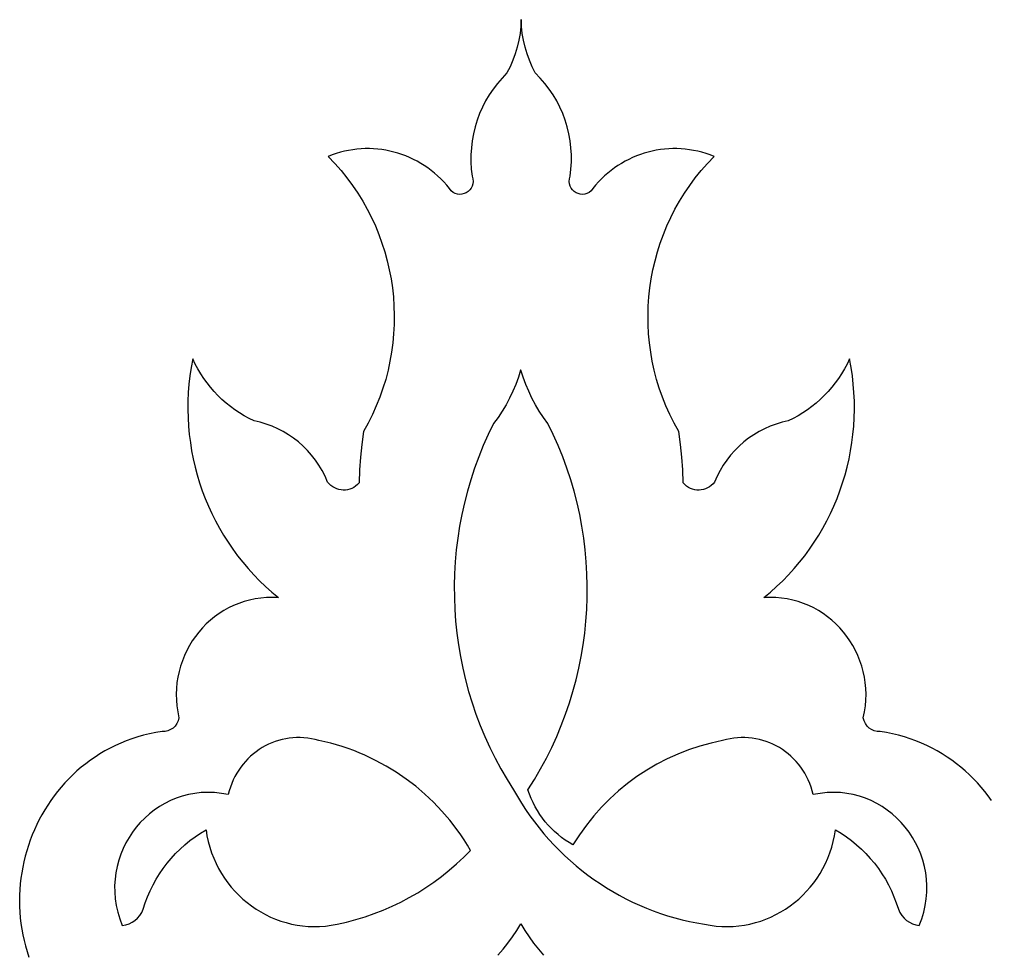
# Model space of a CAD drawing. Extents: x -103 to 103, y 12 to 127.
# Drawn here: x -23.74 to 22.17, y 82.96 to 127.06 of the extents above; entities that cross this region are included whole.
import ezdxf

# ---------------------------------------------------------------- set-up
doc = ezdxf.new("R2010")
doc.units = 0
doc.header["$MEASUREMENT"] = 0
doc.layers.add('LAYER_1', color=1, linetype='CONTINUOUS')

msp = doc.modelspace()

# ---------------------------------------------------------------- linework, layer by layer
at = {"layer": 'LAYER_1'}
for points in [[(22.251, 90.113), (22.095, 90.329), (21.933, 90.539), (21.763, 90.744), (21.586, 90.944), (21.402, 91.138), (21.211, 91.325), (21.014, 91.507), (20.809, 91.682), (20.598, 91.85), (20.381, 92.012), (20.157, 92.166), (19.926, 92.313), (19.69, 92.452), (19.447, 92.584), (19.197, 92.707), (18.942, 92.822), (18.681, 92.928), (18.413, 93.026), (18.14, 93.115), (17.861, 93.194), (17.577, 93.264), (17.286, 93.324), (16.99, 93.374), (16.847, 93.377), (16.71, 93.407), (16.583, 93.461), (16.468, 93.538), (16.369, 93.634), (16.287, 93.747), (16.227, 93.876), (16.191, 94.018), (16.249, 94.301), (16.289, 94.583), (16.312, 94.863), (16.318, 95.141), (16.308, 95.415), (16.283, 95.686), (16.241, 95.952), (16.185, 96.214), (16.114, 96.471), (16.029, 96.722), (15.931, 96.967), (15.819, 97.205), (15.694, 97.435), (15.558, 97.658), (15.409, 97.872), (15.248, 98.077), (15.077, 98.273), (14.895, 98.459), (14.703, 98.634), (14.501, 98.798), (14.29, 98.95), (14.071, 99.091), (13.842, 99.218), (13.606, 99.333), (13.363, 99.434), (13.112, 99.52), (12.855, 99.592), (12.591, 99.648), (12.322, 99.688), (12.048, 99.712), (11.768, 99.719), (11.485, 99.709), (11.793, 99.964), (12.09, 100.229), (12.377, 100.504), (12.653, 100.787), (12.919, 101.079), (13.173, 101.38), (13.416, 101.688), (13.648, 102.004), (13.869, 102.327), (14.078, 102.657), (14.276, 102.994), (14.462, 103.337), (14.636, 103.685), (14.798, 104.04), (14.948, 104.4), (15.086, 104.764), (15.212, 105.134), (15.325, 105.507), (15.426, 105.884), (15.514, 106.266), (15.589, 106.65), (15.651, 107.037), (15.701, 107.427), (15.737, 107.819), (15.76, 108.213), (15.769, 108.609), (15.766, 109.005), (15.748, 109.403), (15.717, 109.801), (15.672, 110.2), (15.612, 110.598), (15.539, 110.997), (15.422, 110.756), (15.296, 110.522), (15.159, 110.295), (15.014, 110.074), (14.859, 109.861), (14.695, 109.655), (14.523, 109.457), (14.343, 109.267), (14.154, 109.085), (13.958, 108.911), (13.755, 108.747), (13.544, 108.591), (13.326, 108.445), (13.102, 108.308), (12.871, 108.182), (12.634, 108.065), (12.344, 107.999), (12.06, 107.916), (11.783, 107.815), (11.515, 107.697), (11.255, 107.563), (11.004, 107.413), (10.763, 107.248), (10.533, 107.069), (10.314, 106.875), (10.108, 106.668), (9.913, 106.447), (9.732, 106.215), (9.565, 105.97), (9.413, 105.714), (9.275, 105.447), (9.154, 105.17), (9.08, 105.084), (8.999, 105.009), (8.912, 104.945), (8.82, 104.892), (8.723, 104.851), (8.624, 104.82), (8.522, 104.801), (8.419, 104.793), (8.315, 104.796), (8.213, 104.811), (8.112, 104.837), (8.014, 104.874), (7.919, 104.922), (7.829, 104.982), (7.745, 105.053), (7.667, 105.135), (7.649, 105.744), (7.607, 106.351), (7.543, 106.956), (7.457, 107.558), (7.237, 107.957), (7.035, 108.361), (6.851, 108.772), (6.686, 109.187), (6.539, 109.607), (6.409, 110.031), (6.298, 110.458), (6.205, 110.888), (6.129, 111.321), (6.071, 111.755), (6.031, 112.19), (6.008, 112.625), (6.003, 113.061), (6.015, 113.496), (6.045, 113.93), (6.092, 114.362), (6.156, 114.791), (6.237, 115.218), (6.335, 115.642), (6.451, 116.061), (6.583, 116.476), (6.732, 116.886), (6.897, 117.29), (7.08, 117.687), (7.279, 118.078), (7.495, 118.462), (7.727, 118.837), (7.975, 119.204), (8.24, 119.562), (8.521, 119.91), (8.819, 120.248), (9.132, 120.575), (8.941, 120.649), (8.748, 120.715), (8.553, 120.772), (8.358, 120.821), (8.162, 120.862), (7.965, 120.894), (7.768, 120.918), (7.571, 120.934), (7.374, 120.943), (7.177, 120.943), (6.981, 120.935), (6.785, 120.92), (6.591, 120.896), (6.397, 120.865), (6.206, 120.826), (6.016, 120.78), (5.827, 120.726), (5.641, 120.665), (5.458, 120.596), (5.277, 120.52), (5.099, 120.436), (4.923, 120.345), (4.752, 120.247), (4.583, 120.142), (4.419, 120.03), (4.258, 119.911), (4.102, 119.785), (3.95, 119.652), (3.803, 119.512), (3.661, 119.366), (3.523, 119.212), (3.392, 119.052), (3.308, 118.951), (3.215, 118.875), (3.115, 118.822), (3.01, 118.791), (2.904, 118.781), (2.798, 118.79), (2.696, 118.817), (2.598, 118.86), (2.509, 118.919), (2.431, 118.992), (2.365, 119.077), (2.315, 119.173), (2.283, 119.279), (2.271, 119.393), (2.282, 119.514), (2.319, 119.641), (2.359, 119.98), (2.378, 120.318), (2.377, 120.654), (2.356, 120.989), (2.316, 121.32), (2.257, 121.648), (2.178, 121.971), (2.081, 122.288), (1.966, 122.599), (1.833, 122.903), (1.682, 123.198), (1.513, 123.484), (1.327, 123.761), (1.124, 124.026), (0.905, 124.28), (0.669, 124.522), (0.521, 124.818), (0.39, 125.121), (0.278, 125.431), (0.184, 125.748), (0.109, 126.069), (0.053, 126.395), (0.017, 126.725), (0, 127.056), (-0.017, 126.725), (-0.053, 126.395), (-0.109, 126.069), (-0.184, 125.748), (-0.278, 125.431), (-0.39, 125.121), (-0.521, 124.818), (-0.669, 124.522), (-0.905, 124.28), (-1.124, 124.026), (-1.327, 123.761), (-1.513, 123.484), (-1.682, 123.198), (-1.833, 122.903), (-1.966, 122.599), (-2.081, 122.288), (-2.178, 121.971), (-2.257, 121.648), (-2.316, 121.32), (-2.356, 120.989), (-2.377, 120.654), (-2.378, 120.318), (-2.359, 119.98), (-2.319, 119.641), (-2.282, 119.514), (-2.271, 119.393), (-2.283, 119.279), (-2.315, 119.173), (-2.365, 119.077), (-2.431, 118.992), (-2.509, 118.919), (-2.598, 118.86), (-2.696, 118.817), (-2.798, 118.79), (-2.904, 118.781), (-3.01, 118.791), (-3.115, 118.822), (-3.215, 118.875), (-3.308, 118.951), (-3.392, 119.052), (-3.523, 119.212), (-3.661, 119.366), (-3.803, 119.512), (-3.95, 119.652), (-4.102, 119.785), (-4.258, 119.911), (-4.419, 120.03), (-4.583, 120.142), (-4.752, 120.247), (-4.923, 120.345), (-5.099, 120.436), (-5.277, 120.52), (-5.458, 120.596), (-5.641, 120.665), (-5.827, 120.726), (-6.016, 120.78), (-6.206, 120.826), (-6.397, 120.865), (-6.591, 120.896), (-6.785, 120.92), (-6.981, 120.935), (-7.177, 120.943), (-7.374, 120.943), (-7.571, 120.934), (-7.768, 120.918), (-7.965, 120.894), (-8.162, 120.862), (-8.358, 120.821), (-8.553, 120.772), (-8.748, 120.715), (-8.941, 120.649), (-9.132, 120.575), (-8.819, 120.248), (-8.521, 119.91), (-8.24, 119.562), (-7.975, 119.204), (-7.727, 118.837), (-7.495, 118.462), (-7.279, 118.078), (-7.08, 117.687), (-6.897, 117.29), (-6.732, 116.886), (-6.583, 116.476), (-6.451, 116.061), (-6.335, 115.642), (-6.237, 115.218), (-6.156, 114.791), (-6.092, 114.362), (-6.045, 113.93), (-6.015, 113.496), (-6.003, 113.061), (-6.008, 112.625), (-6.031, 112.19), (-6.071, 111.755), (-6.129, 111.321), (-6.205, 110.888), (-6.298, 110.458), (-6.409, 110.031), (-6.539, 109.607), (-6.686, 109.187), (-6.851, 108.772), (-7.035, 108.361), (-7.237, 107.957), (-7.457, 107.558), (-7.543, 106.956), (-7.607, 106.351), (-7.649, 105.744), (-7.667, 105.135), (-7.745, 105.053), (-7.829, 104.982), (-7.919, 104.922), (-8.014, 104.874), (-8.112, 104.837), (-8.213, 104.811), (-8.315, 104.796), (-8.419, 104.793), (-8.522, 104.801), (-8.624, 104.82), (-8.723, 104.851), (-8.82, 104.892), (-8.912, 104.945), (-8.999, 105.009), (-9.08, 105.084), (-9.154, 105.17), (-9.275, 105.447), (-9.413, 105.714), (-9.565, 105.97), (-9.732, 106.215), (-9.913, 106.447), (-10.108, 106.668), (-10.314, 106.875), (-10.533, 107.069), (-10.763, 107.248), (-11.004, 107.413), (-11.255, 107.563), (-11.515, 107.697), (-11.783, 107.815), (-12.06, 107.916), (-12.344, 107.999), (-12.634, 108.065), (-12.871, 108.182), (-13.102, 108.308), (-13.326, 108.445), (-13.544, 108.591), (-13.755, 108.747), (-13.958, 108.911), (-14.154, 109.085), (-14.343, 109.267), (-14.523, 109.457), (-14.695, 109.655), (-14.859, 109.861), (-15.014, 110.074), (-15.159, 110.295), (-15.296, 110.522), (-15.422, 110.756), (-15.539, 110.997), (-15.612, 110.598), (-15.672, 110.2), (-15.717, 109.801), (-15.748, 109.403), (-15.766, 109.005), (-15.769, 108.609), (-15.76, 108.213), (-15.737, 107.819), (-15.701, 107.427), (-15.651, 107.037), (-15.589, 106.65), (-15.514, 106.266), (-15.426, 105.884), (-15.325, 105.507), (-15.212, 105.134), (-15.086, 104.764), (-14.948, 104.4), (-14.798, 104.04), (-14.636, 103.685), (-14.462, 103.337), (-14.276, 102.994), (-14.078, 102.657), (-13.869, 102.327), (-13.648, 102.004), (-13.416, 101.688), (-13.173, 101.38), (-12.919, 101.079), (-12.653, 100.787), (-12.377, 100.504), (-12.09, 100.229), (-11.793, 99.964), (-11.485, 99.709), (-11.768, 99.719), (-12.048, 99.712), (-12.322, 99.688), (-12.591, 99.648), (-12.855, 99.592), (-13.112, 99.52), (-13.363, 99.434), (-13.606, 99.333), (-13.842, 99.218), (-14.071, 99.091), (-14.29, 98.95), (-14.501, 98.798), (-14.703, 98.634), (-14.895, 98.459), (-15.077, 98.273), (-15.248, 98.077), (-15.409, 97.872), (-15.558, 97.658), (-15.694, 97.435), (-15.819, 97.205), (-15.931, 96.967), (-16.029, 96.722), (-16.114, 96.471), (-16.185, 96.214), (-16.241, 95.952), (-16.283, 95.686), (-16.308, 95.415), (-16.318, 95.141), (-16.312, 94.863), (-16.289, 94.583), (-16.249, 94.301), (-16.191, 94.018), (-16.227, 93.876), (-16.287, 93.747), (-16.369, 93.634), (-16.468, 93.538), (-16.583, 93.461), (-16.71, 93.407), (-16.847, 93.377), (-16.99, 93.374), (-17.286, 93.324), (-17.577, 93.264), (-17.861, 93.194), (-18.14, 93.115), (-18.413, 93.026), (-18.681, 92.928), (-18.942, 92.822), (-19.197, 92.707), (-19.447, 92.584), (-19.69, 92.452), (-19.926, 92.313), (-20.157, 92.166), (-20.381, 92.012), (-20.598, 91.85), (-20.809, 91.682), (-21.014, 91.507), (-21.211, 91.325), (-21.402, 91.138), (-21.586, 90.944), (-21.763, 90.744), (-21.933, 90.539), (-22.095, 90.329), (-22.251, 90.113), (-22.399, 89.893), (-22.54, 89.668), (-22.674, 89.439), (-22.8, 89.205), (-22.918, 88.968), (-23.029, 88.727), (-23.132, 88.482), (-23.228, 88.235), (-23.315, 87.984), (-23.394, 87.731), (-23.466, 87.475), (-23.529, 87.217), (-23.584, 86.956), (-23.631, 86.694), (-23.67, 86.431), (-23.7, 86.166), (-23.721, 85.9), (-23.734, 85.633), (-23.739, 85.365), (-23.734, 85.097), (-23.721, 84.829), (-23.699, 84.561), (-23.668, 84.293), (-23.628, 84.026), (-23.579, 83.759), (-23.52, 83.494), (-23.452, 83.229), (-23.375, 82.966), (-23.289, 82.705)], [(-1.099, 82.802), (-0.857, 83.075), (-0.627, 83.36), (-0.41, 83.656), (-0.206, 83.964), (-0.017, 84.283), (0.173, 83.964), (0.376, 83.656), (0.593, 83.36), (0.823, 83.075), (1.065, 82.802)]]:
    msp.add_lwpolyline(points, dxfattribs=at)
for points in [[(-0.359, 90.616), (-0.177, 90.299), (0.013, 89.987), (0.211, 89.683), (0.418, 89.385), (0.631, 89.094), (0.853, 88.81), (1.081, 88.533), (1.317, 88.263), (1.56, 88.001), (1.81, 87.745), (2.066, 87.498), (2.329, 87.258), (2.598, 87.026), (2.873, 86.802), (3.155, 86.585), (3.441, 86.377), (3.734, 86.177), (4.032, 85.986), (4.335, 85.803), (4.644, 85.629), (4.957, 85.464), (5.275, 85.307), (5.597, 85.16), (5.924, 85.021), (6.255, 84.892), (6.59, 84.773), (6.929, 84.662), (7.272, 84.562), (7.618, 84.471), (7.967, 84.39), (8.32, 84.319), (8.676, 84.258), (8.951, 84.208), (9.226, 84.173), (9.499, 84.153), (9.77, 84.148), (10.039, 84.158), (10.305, 84.181), (10.569, 84.218), (10.828, 84.268), (11.084, 84.332), (11.335, 84.409), (11.581, 84.498), (11.822, 84.599), (12.057, 84.713), (12.286, 84.838), (12.509, 84.974), (12.724, 85.121), (12.933, 85.279), (13.133, 85.448), (13.325, 85.626), (13.508, 85.814), (13.683, 86.012), (13.847, 86.219), (14.002, 86.435), (14.146, 86.659), (14.28, 86.892), (14.402, 87.132), (14.513, 87.38), (14.611, 87.636), (14.697, 87.898), (14.77, 88.168), (14.83, 88.443), (14.875, 88.725), (15.139, 88.566), (15.393, 88.395), (15.639, 88.212), (15.875, 88.018), (16.101, 87.813), (16.317, 87.598), (16.522, 87.373), (16.717, 87.139), (16.901, 86.895), (17.073, 86.643), (17.234, 86.382), (17.382, 86.114), (17.518, 85.837), (17.642, 85.554), (17.752, 85.264), (17.849, 84.968), (17.92, 84.815), (18.009, 84.674), (18.116, 84.549), (18.237, 84.44), (18.372, 84.349), (18.519, 84.277), (18.675, 84.226), (18.839, 84.196), (18.958, 84.513), (19.053, 84.831), (19.124, 85.148), (19.171, 85.463), (19.196, 85.777), (19.199, 86.087), (19.181, 86.394), (19.143, 86.696), (19.084, 86.993), (19.007, 87.284), (18.91, 87.567), (18.796, 87.843), (18.665, 88.109), (18.518, 88.366), (18.355, 88.613), (18.176, 88.848), (17.984, 89.071), (17.777, 89.281), (17.557, 89.477), (17.325, 89.659), (17.082, 89.825), (16.827, 89.975), (16.562, 90.108), (16.287, 90.222), (16.004, 90.318), (15.712, 90.394), (15.412, 90.449), (15.105, 90.484), (14.793, 90.495), (14.474, 90.484), (14.151, 90.449), (13.823, 90.39), (13.777, 90.57), (13.722, 90.746), (13.659, 90.917), (13.588, 91.082), (13.509, 91.243), (13.423, 91.398), (13.33, 91.547), (13.23, 91.69), (13.123, 91.828), (13.01, 91.96), (12.891, 92.085), (12.767, 92.203), (12.637, 92.315), (12.502, 92.42), (12.362, 92.519), (12.218, 92.61), (12.069, 92.693), (11.917, 92.769), (11.761, 92.838), (11.601, 92.898), (11.439, 92.951), (11.274, 92.995), (11.106, 93.031), (10.936, 93.058), (10.764, 93.077), (10.591, 93.086), (10.416, 93.087), (10.241, 93.078), (10.064, 93.06), (9.888, 93.033), (9.711, 92.995), (9.534, 92.948), (8.987, 92.83), (8.45, 92.683), (7.924, 92.509), (7.409, 92.307), (6.906, 92.079), (6.416, 91.825), (5.941, 91.546), (5.48, 91.243), (5.036, 90.915), (4.608, 90.564), (4.199, 90.191), (3.808, 89.796), (3.437, 89.379), (3.087, 88.942), (2.758, 88.485), (2.452, 88.008), (2.266, 88.118), (2.086, 88.236), (1.912, 88.362), (1.745, 88.496), (1.584, 88.638), (1.43, 88.787), (1.284, 88.943), (1.145, 89.105), (1.013, 89.274), (0.89, 89.45), (0.774, 89.631), (0.667, 89.818), (0.568, 90.01), (0.478, 90.207), (0.397, 90.409), (0.325, 90.616), (0.632, 91.105), (0.922, 91.603), (1.193, 92.108), (1.447, 92.62), (1.683, 93.139), (1.902, 93.664), (2.102, 94.195), (2.285, 94.731), (2.45, 95.271), (2.598, 95.816), (2.727, 96.365), (2.839, 96.917), (2.932, 97.472), (3.008, 98.03), (3.065, 98.589), (3.105, 99.15), (3.126, 99.712), (3.13, 100.275), (3.115, 100.837), (3.083, 101.4), (3.032, 101.961), (2.963, 102.521), (2.876, 103.079), (2.771, 103.635), (2.647, 104.189), (2.505, 104.739), (2.345, 105.285), (2.167, 105.827), (1.97, 106.365), (1.755, 106.898), (1.522, 107.425), (1.27, 107.946), (1.058, 108.232), (0.861, 108.528), (0.678, 108.832), (0.51, 109.145), (0.357, 109.466), (0.219, 109.794), (0.097, 110.129), (-0.009, 110.471), (-0.024, 110.471), (-0.131, 110.129), (-0.253, 109.794), (-0.391, 109.466), (-0.544, 109.145), (-0.712, 108.832), (-0.895, 108.528), (-1.092, 108.232), (-1.303, 107.946), (-1.555, 107.425), (-1.789, 106.898), (-2.004, 106.365), (-2.201, 105.827), (-2.379, 105.285), (-2.539, 104.739), (-2.681, 104.189), (-2.804, 103.635), (-2.91, 103.079), (-2.997, 102.521), (-3.066, 101.961), (-3.116, 101.4), (-3.149, 100.837), (-3.164, 100.275), (-3.16, 99.712), (-3.138, 99.15), (-3.099, 98.589), (-3.041, 98.03), (-2.966, 97.472), (-2.872, 96.917), (-2.761, 96.365), (-2.631, 95.816), (-2.484, 95.271), (-2.319, 94.731), (-2.136, 94.195), (-1.935, 93.664), (-1.717, 93.139), (-1.481, 92.62), (-1.227, 92.108), (-0.955, 91.603), (-0.666, 91.105)], [(-2.388, 87.753), (-2.538, 88.003), (-2.693, 88.248), (-2.855, 88.488), (-3.023, 88.723), (-3.375, 89.178), (-3.748, 89.611), (-4.142, 90.024), (-4.556, 90.414), (-4.988, 90.782), (-5.439, 91.126), (-5.906, 91.445), (-6.389, 91.74), (-6.886, 92.009), (-7.398, 92.252), (-7.659, 92.364), (-7.923, 92.468), (-8.19, 92.566), (-8.46, 92.657), (-8.733, 92.74), (-9.009, 92.817), (-9.287, 92.886), (-9.567, 92.948), (-9.744, 92.995), (-9.921, 93.033), (-10.098, 93.06), (-10.274, 93.078), (-10.45, 93.087), (-10.625, 93.086), (-10.798, 93.077), (-10.97, 93.058), (-11.14, 93.031), (-11.307, 92.995), (-11.472, 92.951), (-11.635, 92.898), (-11.794, 92.838), (-11.95, 92.769), (-12.103, 92.693), (-12.251, 92.61), (-12.396, 92.519), (-12.535, 92.42), (-12.67, 92.315), (-12.8, 92.203), (-12.925, 92.085), (-13.044, 91.96), (-13.157, 91.828), (-13.263, 91.69), (-13.363, 91.547), (-13.457, 91.398), (-13.543, 91.243), (-13.622, 91.082), (-13.693, 90.917), (-13.756, 90.746), (-13.811, 90.57), (-13.857, 90.39), (-14.184, 90.449), (-14.508, 90.484), (-14.826, 90.495), (-15.139, 90.484), (-15.446, 90.449), (-15.745, 90.394), (-16.037, 90.318), (-16.321, 90.222), (-16.596, 90.108), (-16.861, 89.975), (-17.115, 89.825), (-17.359, 89.659), (-17.591, 89.477), (-17.811, 89.281), (-18.017, 89.071), (-18.21, 88.848), (-18.388, 88.613), (-18.552, 88.366), (-18.699, 88.109), (-18.83, 87.843), (-18.944, 87.567), (-19.04, 87.284), (-19.118, 86.993), (-19.176, 86.696), (-19.215, 86.394), (-19.233, 86.087), (-19.23, 85.777), (-19.205, 85.463), (-19.157, 85.148), (-19.086, 84.831), (-18.992, 84.513), (-18.872, 84.196), (-18.708, 84.226), (-18.552, 84.277), (-18.406, 84.349), (-18.271, 84.44), (-18.149, 84.549), (-18.043, 84.674), (-17.953, 84.815), (-17.882, 84.968), (-17.785, 85.264), (-17.675, 85.554), (-17.552, 85.837), (-17.416, 86.114), (-17.267, 86.382), (-17.107, 86.643), (-16.934, 86.895), (-16.751, 87.139), (-16.556, 87.373), (-16.35, 87.598), (-16.134, 87.813), (-15.908, 88.018), (-15.672, 88.212), (-15.427, 88.395), (-15.172, 88.566), (-14.909, 88.725), (-14.863, 88.443), (-14.804, 88.168), (-14.731, 87.898), (-14.645, 87.636), (-14.546, 87.38), (-14.436, 87.132), (-14.313, 86.892), (-14.18, 86.659), (-14.036, 86.435), (-13.881, 86.219), (-13.716, 86.012), (-13.542, 85.814), (-13.359, 85.626), (-13.167, 85.448), (-12.966, 85.279), (-12.758, 85.121), (-12.542, 84.974), (-12.32, 84.838), (-12.091, 84.713), (-11.856, 84.599), (-11.615, 84.498), (-11.368, 84.409), (-11.117, 84.332), (-10.862, 84.268), (-10.602, 84.218), (-10.339, 84.181), (-10.073, 84.158), (-9.804, 84.148), (-9.532, 84.153), (-9.259, 84.173), (-8.985, 84.208), (-8.709, 84.258), (-8.261, 84.359), (-7.818, 84.476), (-7.38, 84.61), (-6.949, 84.76), (-6.523, 84.927), (-6.105, 85.109), (-5.694, 85.307), (-5.29, 85.52), (-4.895, 85.749), (-4.508, 85.992), (-4.13, 86.25), (-3.761, 86.523), (-3.402, 86.81), (-3.053, 87.111), (-2.715, 87.425)]]:
    msp.add_lwpolyline(points, close=True, dxfattribs=at)

doc.saveas('drawing.dxf')
